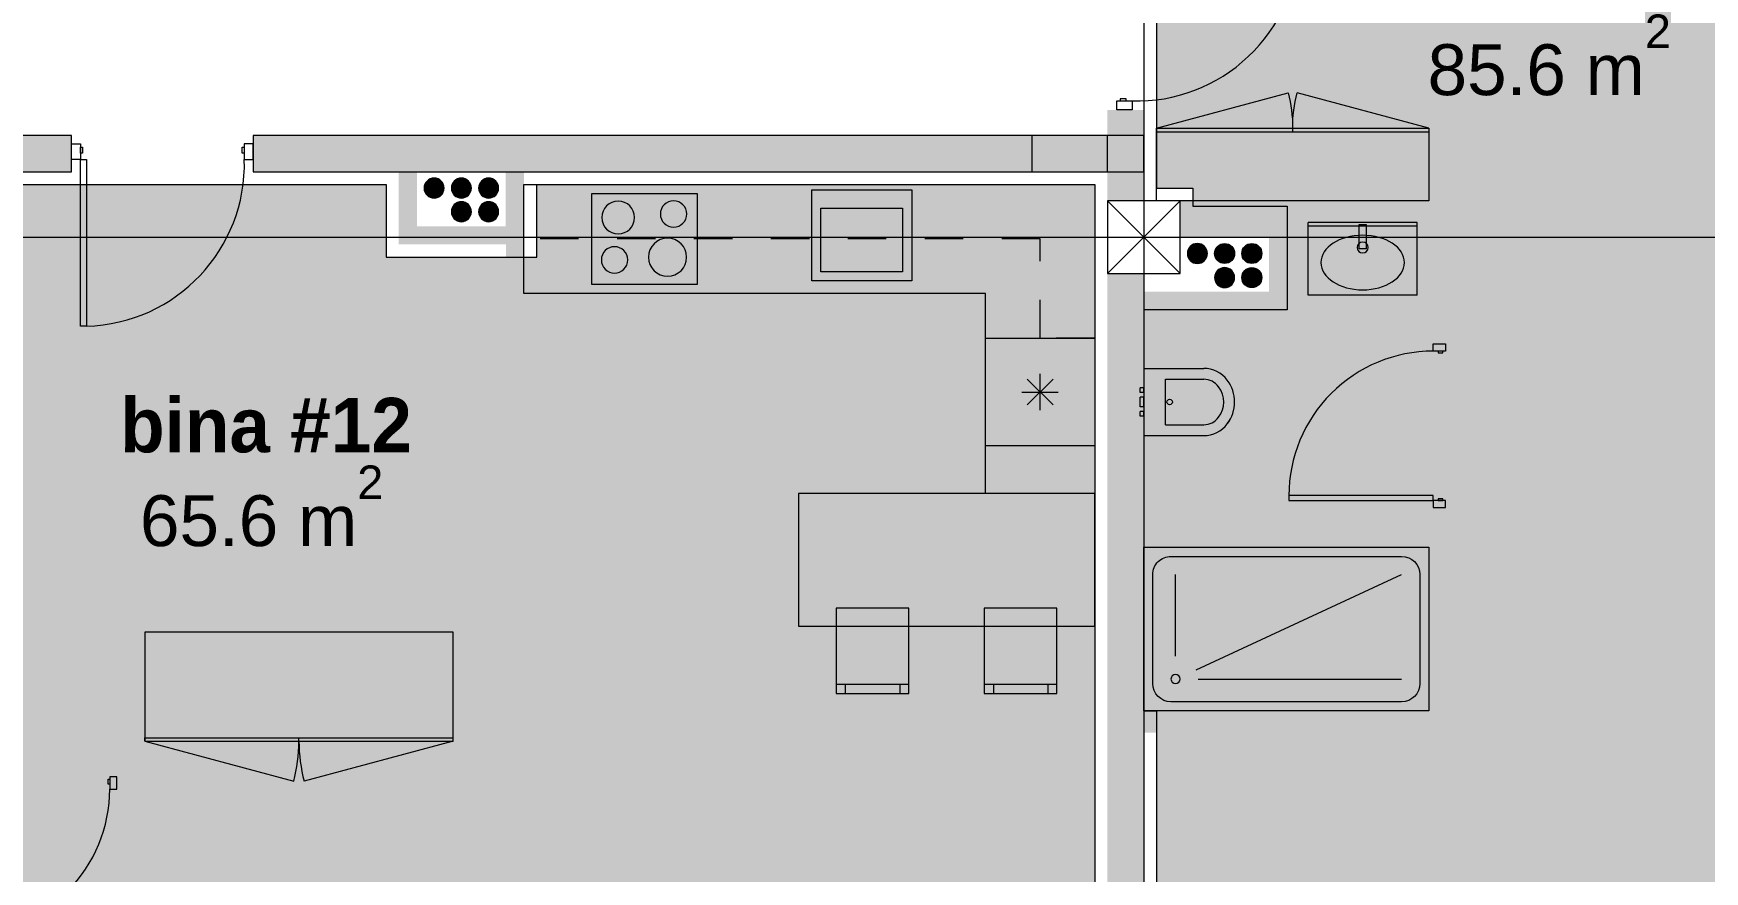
# Model space of a CAD drawing. Header units: millimetres. Extents: x 475159934 to 476245151, y 4620917055 to 4621447368.
# Drawn here: x 475283907 to 475293103, y 4621148316 to 4621152927 of the extents above; entities that cross this region are included whole.
import ezdxf

# ---------------------------------------------------------------- set-up
doc = ezdxf.new("R2010")
doc.units = ezdxf.units.MM
doc.header["$MEASUREMENT"] = 0
doc.linetypes.add('Dashed', pattern=[423.333333, 211.666667, -211.666667])
for name, color, linetype, lineweight in [('2D Drafting - General_Pen_No__1_Pen_No__7', 7, 'Continuous', 0), ('2D Drafting - General_Pen_No__1_Pen_No__7_Pen_No__7', 7, 'Continuous', 0), ('2D Drafting - General_Pen_No__250_Pen_No__2_Pen_No__7', 7, 'Continuous', 0), ('2D Drafting - General_Pen_No__250_Pen_No__7_Pen_No__7', 7, 'Continuous', 0), ('2D Drafting - General_Pen_No__7_Pen_No__7_Pen_No__7', 7, 'Continuous', 0), ('Annotation - Text_Pen_No__7_Pen_No__142', 142, 'Continuous', 0), ('Doors_Pen_No__7_Pen_No__7_Pen_No__7', 7, 'Continuous', 0), ('G-Anno-Nplt_Pen_No__142', 142, 'Continuous', 0), ('G-Anno-Nplt_Pen_No__151', 151, 'Continuous', 0), ('G-Anno-Nplt_Pen_No__4', 7, 'Continuous', 0), ('shaxtebi da milebi_Pen_No__1_Pen_No__1_Pen_No__1', 1, 'Continuous', 0), ('shaxtebi da milebi_Pen_No__5_Pen_No__5_Pen_No__5', 5, 'Continuous', 0), ('zoma_Pen_No__142', 142, 'Continuous', 0), ('zoma_Pen_No__5_Pen_No__5', 5, 'Continuous', 0)]:
    doc.layers.add(name, color=color, linetype=linetype, lineweight=lineweight)
doc.layers.add('New_Interior - Furniture', color=7, linetype='Continuous')
doc.layers.add('zoma', color=7, linetype='Continuous')
doc.layers.add('New_Interior - Furniture _Pen_No__252', color=7, linetype='Continuous', lineweight=0, true_color=0x666666)
doc.layers.add('shaxtebi da milebi_Pen_No__5_Pen_No__5_Pen_No__252', color=7, linetype='Continuous', lineweight=0, true_color=0x666666)
doc.styles.add('GENERATED_STYLE_1', font='arial.ttf')
doc.styles.add('GENERATED_STYLE_3', font='arial.ttf')
doc.styles.add('GENERATED_STYLE_7', font='')
doc.styles.get('GENERATED_STYLE_7').set_extended_font_data('AcadMtavr', bold=True)
doc.dimstyles.new('GENERATED_STYLE__3', dxfattribs={"dimtxt": 200, "dimasz": 64.421331, "dimexe": 0.18, "dimexo": 3, "dimgap": 0, "dimtad": 1, "dimtih": 1, "dimtoh": 1, "dimlfac": 0.001, "dimzin": 0, "dimdsep": 46, "dimtxsty": 'GENERATED_STYLE_3', "dimblk": 'ARROWHEAD_2', "dimblk1": 'ARROWHEAD_2', "dimblk2": 'ARROWHEAD_2', "dimcen": 0.09, "dimclrd": 142, "dimclre": 142, "dimclrt": 142, "dimadec": 0, "dimazin": 0, "dimtfac": 1, "dimtdec": 4, "dimtmove": 0, "dimatfit": 3, "dimfxl": 1, "dimtolj": 1, "dimtzin": 0, "dimarcsym": 0})
doc.dimstyles.new('GENERATED_STYLE__6', dxfattribs={"dimtxt": 200, "dimasz": 64.421331, "dimexe": 0.18, "dimexo": 3, "dimgap": 0, "dimtad": 1, "dimlfac": 0.001, "dimzin": 0, "dimdsep": 46, "dimtxsty": 'GENERATED_STYLE_3', "dimblk": 'ARROWHEAD_2', "dimblk1": 'ARROWHEAD_2', "dimblk2": 'ARROWHEAD_2', "dimcen": 0.09, "dimclrd": 142, "dimclre": 142, "dimclrt": 142, "dimadec": 0, "dimazin": 0, "dimtfac": 1, "dimtdec": 4, "dimtmove": 0, "dimatfit": 3, "dimfxl": 1, "dimtolj": 1, "dimtzin": 0, "dimarcsym": 0})

# ---------------------------------------------------------------- blocks, each defined once
blk = doc.blocks.new('Kitchen Layout 26_6')
at = {"layer": 'New_Interior - Furniture _Pen_No__252', "color": 251, "linetype": 'Continuous', "lineweight": 0, "true_color": 0x666666}
for p, q in [((3938.3, 705.1), (4079.7, 563.7)), ((3938.3, 563.7), (4079.7, 705.1)), ((4009, 734.4), (4009, 534.4)), ((3909, 634.4), (4109, 634.4)), ((3252.1, -27.5), (2802.1, -27.5)), ((2802.1, -27.5), (2802.1, -377.5)), ((3252.1, -377.5), (3252.1, -27.5)), ((2802.1, -377.5), (3252.1, -377.5))]:
    blk.add_line(p, q, dxfattribs=at)
at = {"layer": 'New_Interior - Furniture _Pen_No__252', "color": 251, "linetype": 'Dashed', "lineweight": 0, "true_color": 0x666666}
for p, q in [((4309, 338.2), (4009, 338.2)), ((4009, 338.2), (4009, -207.5)), ((4309, -507.5), (4309, 338.2)), ((4009, -207.5), (1168.5, -207.5)), ((1168.5, -207.5), (1168.5, -507.5)), ((1168.5, -507.5), (4309, -507.5))]:
    blk.add_line(p, q, dxfattribs=at)
at = {"layer": 'New_Interior - Furniture _Pen_No__252', "color": 251, "linetype": 'Continuous', "lineweight": 0, "true_color": 0x666666, "flags": 128}
for points in [[(1168.5, -507.5), (4309, -507.5), (4309, 1192.5), (3709, 1192.5), (3709, 92.5), (1168.5, 92.5)], [(3709, 930.6), (3709, 338.2), (4309, 338.2), (4309, 930.6)], [(2122.1, 42.5), (1542.1, 42.5), (1542.1, -457.5), (2122.1, -457.5)], [(3302.1, 22.5), (2752.1, 22.5), (2752.1, -477.5), (3302.1, -477.5)]]:
    blk.add_lwpolyline(points, close=True, dxfattribs=at)
at = {"layer": 'New_Interior - Furniture _Pen_No__252', "color": 251, "linetype": 'Continuous', "lineweight": 0, "true_color": 0x666666}
for centre, radius in [((1666.8, -92.5), 72.5), ((1958.5, -107.5), 105), ((1687.1, -325.5), 90), ((1991.6, -345), 72.5)]:
    blk.add_circle(centre, radius, dxfattribs=at)
blk = doc.blocks.new('Dining Table Rectangle 24')
at = {"layer": 'New_Interior - Furniture _Pen_No__252', "color": 251, "linetype": 'Continuous', "lineweight": 0, "true_color": 0x666666}
for p, q in [((-607.5, 685), (-207.5, 685)), ((-557.5, 685), (-557.5, 735)), ((-257.5, 685), (-257.5, 735)), ((207.5, 685), (607.5, 685)), ((257.5, 685), (257.5, 735)), ((557.5, 685), (557.5, 735))]:
    blk.add_line(p, q, dxfattribs=at)
at = {"layer": 'New_Interior - Furniture _Pen_No__252', "color": 251, "linetype": 'Continuous', "lineweight": 0, "true_color": 0x666666, "flags": 128}
for points in [[(-607.5, 265), (-207.5, 265), (-207.5, 735), (-607.5, 735)], [(207.5, 265), (607.5, 265), (607.5, 735), (207.5, 735)], [(-815, -365), (815, -365), (815, 365), (-815, 365)]]:
    blk.add_lwpolyline(points, close=True, dxfattribs=at)
blk = doc.blocks.new('Shower Tray 26')
at = {"layer": 'New_Interior - Furniture _Pen_No__252', "color": 251, "linetype": 'Continuous', "lineweight": 0, "true_color": 0x666666}
for p, q in [((750, 1519.1), (150, 1519.1)), ((50, 1419.1), (50, 150)), ((175, 300), (175, 1419.1)), ((226.4, 288.9), (750, 1419.1)), ((850, 150), (850, 1419.1)), ((300, 175), (750, 175)), ((150, 50), (750, 50))]:
    blk.add_line(p, q, dxfattribs=at)
at = {"layer": 'New_Interior - Furniture _Pen_No__252', "color": 251, "linetype": 'Continuous', "lineweight": 0, "true_color": 0x666666, "flags": 128}
blk.add_lwpolyline([(900, 0), (900, 1569.1), (0, 1569.1), (0, 0)], close=True, dxfattribs=at)
at = {"layer": 'New_Interior - Furniture _Pen_No__252', "color": 251, "linetype": 'Continuous', "lineweight": 0, "true_color": 0x666666}
blk.add_circle((175, 175), 25, dxfattribs=at)
for centre, start, end in [((150, 1419.1), 90, 180), ((750, 1419.1), 0, 90), ((150, 150), 180, 270), ((750, 150), 270, 0)]:
    blk.add_arc(centre, 100, start, end, dxfattribs=at)
blk = doc.blocks.new('Multi-Basin Counter 26')
at = {"layer": 'New_Interior - Furniture _Pen_No__252', "color": 251, "linetype": 'Continuous', "lineweight": 0, "true_color": 0x666666}
for p, q in [((-300, 0), (300, 0)), ((-300, -400), (-300, 0)), ((300, -400), (300, 0)), ((-300, -20), (300, -20)), ((-300, -400), (300, -400))]:
    blk.add_line(p, q, dxfattribs=at)
at = {"layer": 'New_Interior - Furniture _Pen_No__252', "color": 251, "linetype": 'Continuous', "lineweight": 0, "true_color": 0x666666, "flags": 128}
blk.add_lwpolyline([(-20, -145), (20, -145), (20, -10), (-20, -10)], close=True, dxfattribs=at)
at = {"layer": 'New_Interior - Furniture _Pen_No__252', "color": 251, "linetype": 'Continuous', "lineweight": 0, "true_color": 0x666666}
blk.add_circle((0, -137.1895), 30, dxfattribs=at)
blk.add_ellipse((0, -220), major_axis=(230, 0), ratio=0.652173913, dxfattribs=at)
blk = doc.blocks.new('Bidet 26')
at = {"layer": 'New_Interior - Furniture _Pen_No__252', "color": 251, "linetype": 'Continuous', "lineweight": 0, "true_color": 0x666666}
for p, q in [((185, 0), (-185, 0)), ((-78.5, 20), (-74.5, 20)), ((-78.5, 0), (-78.5, 20)), ((-74.5, 20), (-65, 20)), ((-65, 20), (-55.5, 20)), ((-55.5, 20), (-51.5, 20)), ((-51.5, 0), (-51.5, 20)), ((-27, 20), (-19.1, 20)), ((-27, 0), (-27, 20)), ((-19.1, 20), (0, 20)), ((0, 20), (19.1, 20)), ((0, 0), (19.1, 0)), ((19.1, 20), (27, 20)), ((19.1, 0), (27, 0)), ((27, 0), (27, 20)), ((51.5, 20), (55.5, 20)), ((51.5, 0), (51.5, 20)), ((51.5, 0), (55.5, 0)), ((55.5, 20), (65, 20)), ((55.5, 0), (65, 0)), ((65, 20), (74.5, 20)), ((65, 0), (74.5, 0)), ((74.5, 20), (78.5, 20)), ((74.5, 0), (78.5, 0)), ((78.5, 0), (78.5, 20)), ((185, 0), (185, -330)), ((-185, 0), (-185, -330)), ((-78.5, 0), (-74.5, 0)), ((-74.5, 0), (-65, 0)), ((-65, 0), (-55.5, 0)), ((-55.5, 0), (-51.5, 0)), ((-27, 0), (-19.1, 0)), ((-19.1, 0), (0, 0)), ((-125, -120), (-125, -330)), ((-125, -120), (125, -120)), ((125, -120), (125, -330))]:
    blk.add_line(p, q, dxfattribs=at)
blk.add_circle((0, -142.5), 15, dxfattribs=at)
for centre, radius, start, end in [((-22.5, -330), 162.5, 180, 233.1301), ((-22.5, -330), 162.5, 180, 233.1301), ((-22.5, -330), 102.5, 180, 233.1301), ((22.5, -330), 102.5, 306.8699, 0), ((22.5, -330), 162.5, 306.8699, 0), ((0, -300), 140, 233.1301, 306.8699), ((0, -300), 200, 233.1301, 306.8699), ((0, -300), 200, 233.1301, 270)]:
    blk.add_arc(centre, radius, start, end, dxfattribs=at)
blk = doc.blocks.new('Wardrobe 01 26_2')
at = {"layer": 'New_Interior - Furniture _Pen_No__252', "color": 251, "linetype": 'Continuous', "lineweight": 0, "true_color": 0x666666}
for p, q in [((0, 20), (1499.1, 20)), ((0, 0), (0, 20)), ((0, 0), (724, -194)), ((749.5, 0), (749.5, 20)), ((1499.1, 0), (775.1, -194))]:
    blk.add_line(p, q, dxfattribs=at)
at = {"layer": 'New_Interior - Furniture _Pen_No__252', "color": 251, "linetype": 'Continuous', "lineweight": 0, "true_color": 0x666666, "flags": 128}
blk.add_lwpolyline([(0, 0), (1499.1, 0), (1499.1, 400), (0, 400)], close=True, dxfattribs=at)
at = {"layer": 'New_Interior - Furniture _Pen_No__252', "color": 251, "linetype": 'Continuous', "lineweight": 0, "true_color": 0x666666}
for centre, start, end in [((0, 0), 345, 0), ((1499.1, 0), 180, 195)]:
    blk.add_arc(centre, 749.5, start, end, dxfattribs=at)
blk = doc.blocks.new('Wardrobe 01 26_11')
at = {"layer": 'New_Interior - Furniture _Pen_No__252', "color": 251, "linetype": 'Continuous', "lineweight": 0, "true_color": 0x666666}
for p, q in [((0, 20), (1696.9, 20)), ((0, 0), (0, 20)), ((0, 0), (819.5, -219.6)), ((848.4, 0), (848.4, 20)), ((1696.9, 0), (877.3, -219.6))]:
    blk.add_line(p, q, dxfattribs=at)
at = {"layer": 'New_Interior - Furniture _Pen_No__252', "color": 251, "linetype": 'Continuous', "lineweight": 0, "true_color": 0x666666, "flags": 128}
blk.add_lwpolyline([(0, 0), (1696.9, 0), (1696.9, 600), (0, 600)], close=True, dxfattribs=at)
at = {"layer": 'New_Interior - Furniture _Pen_No__252', "color": 251, "linetype": 'Continuous', "lineweight": 0, "true_color": 0x666666}
for centre, start, end in [((0, 0), 345, 0), ((1696.9, 0), 180, 195)]:
    blk.add_arc(centre, 848.4, start, end, dxfattribs=at)
blk = doc.blocks.new('*D885', base_point=(475826095.8, 4621095193.2))
at = {"layer": 'zoma_Pen_No__142', "color": 142, "linetype": 'Continuous', "lineweight": 0, "transparency": 16777216}
for p, q in [((475283341.2, 4621137897.2), (475283292.3, 4621137812.4)), ((475283316.8, 4621137791.2), (475283316.8, 4621137918.4)), ((475289841.2, 4621137897.2), (475289792.3, 4621137812.4)), ((475289816.8, 4621137791.2), (475289816.8, 4621137918.4)), ((475283316.8, 4621137854.8), (475289816.8, 4621137854.8))]:
    blk.add_line(p, q, dxfattribs=at)
at = {"layer": 'zoma_Pen_No__142', "color": 142, "lineweight": 0, "transparency": 16777216, "char_height": 200, "attachment_point": 7, "style": 'GENERATED_STYLE_3'}
for s, insert in [('\\A1;{\\pql;\\fArial|b0|i0|c204|p0;\\W1.000000;6.50}', (475286299.9, 4621137894.8)), ('\\A1;{\\pql;\\fArial|b0|i0|c204|p0;\\W1.000000;0.40}', (475289258.4, 4621137894.8))]:
    blk.add_mtext(s, dxfattribs=dict(at, insert=insert))
blk = doc.blocks.new('ARROWHEAD_2')
at = {"color": 0, "linetype": 'Continuous', "lineweight": 0}
for p, q in [((0, 0), (-1, 0)), ((-0.38, -0.66), (0.38, 0.66))]:
    blk.add_line(p, q, dxfattribs=at)
blk = doc.blocks.new('*D886', base_point=(475826095.8, 4621095193.2))
at = {"layer": 'zoma_Pen_No__142', "color": 142, "linetype": 'Continuous', "lineweight": 0, "transparency": 16777216}
for p, q in [((475289841.2, 4621137897.2), (475289792.3, 4621137812.4)), ((475289816.8, 4621137791.2), (475289816.8, 4621137918.4)), ((475290241.2, 4621137897.2), (475290192.3, 4621137812.4)), ((475290216.8, 4621137791.2), (475290216.8, 4621137918.4)), ((475289816.8, 4621137854.8), (475290216.8, 4621137854.8))]:
    blk.add_line(p, q, dxfattribs=at)
blk = doc.blocks.new('*D887', base_point=(475826095.8, 4621095193.2))
at = {"layer": 'zoma_Pen_No__142', "color": 142, "linetype": 'Continuous', "lineweight": 0, "transparency": 16777216}
for p, q in [((475290241.2, 4621137897.2), (475290192.3, 4621137812.4)), ((475290216.8, 4621137791.2), (475290216.8, 4621137918.4)), ((475296741.2, 4621137897.2), (475296692.3, 4621137812.4)), ((475296716.8, 4621137791.2), (475296716.8, 4621137918.4)), ((475290216.8, 4621137854.8), (475296716.8, 4621137854.8))]:
    blk.add_line(p, q, dxfattribs=at)
at = {"layer": 'zoma_Pen_No__142', "color": 142, "lineweight": 0, "transparency": 16777216, "char_height": 200, "attachment_point": 7, "style": 'GENERATED_STYLE_3'}
for s, insert in [('\\A1;{\\pql;\\fArial|b0|i0|c204|p0;\\W1.000000;6.50}', (475293199.9, 4621137894.8)), ('\\A1;{\\pql;\\fArial|b0|i0|c204|p0;\\W1.000000;0.40}', (475296158.4, 4621137894.8))]:
    blk.add_mtext(s, dxfattribs=dict(at, insert=insert))
blk = doc.blocks.new('*D968', base_point=(475826095.8, 4621095193.2))
at = {"layer": 'zoma_Pen_No__142', "color": 142, "linetype": 'Continuous', "lineweight": 0, "transparency": 16777216}
for p, q in [((475300055.4, 4621159406.2), (475299928.2, 4621159406.2)), ((475300034.2, 4621159381.7), (475299949.4, 4621159430.6)), ((475299991.8, 4621159406.2), (475299991.8, 4621159447.6)), ((475299991.8, 4621140051.5), (475299991.8, 4621159406.2)), ((475299949.4, 4621140076), (475300034.2, 4621140027.1)), ((475300055.4, 4621140051.5), (475299928.2, 4621140051.5)), ((475299991.8, 4621140010.1), (475299991.8, 4621140051.5))]:
    blk.add_line(p, q, dxfattribs=at)
at = {"layer": 'zoma_Pen_No__142', "color": 142, "lineweight": 0, "transparency": 16777216, "insert": (475299951.8, 4621149385.6), "char_height": 200, "attachment_point": 7, "rotation": 90, "style": 'GENERATED_STYLE_3'}
blk.add_mtext('\\A1;{\\pql;\\fArial|b0|i0|c204|p0;\\W1.000000;19.35}', dxfattribs=at)

msp = doc.modelspace()

# ---------------------------------------------------------------- hatches: boundary and pattern name
at = {"layer": '2D Drafting - General_Pen_No__250_Pen_No__2_Pen_No__7', "linetype": 'Continuous', "lineweight": 0}
for points in [[(475286606.331, 4621151766.098), (475286508.207, 4621151766.098), (475286508.207, 4621151267.422), (475286606.331, 4621151267.422)], [(475284519.473, 4621149757.501), (475284421.35, 4621149757.501), (475284421.35, 4621148858.841), (475284519.473, 4621148858.841)], [(475284366.35, 4621148759.117), (475284366.35, 4621148858.841), (475284519.473, 4621148858.841), (475284519.473, 4621148759.117)]]:
    msp.add_hatch(color=7, dxfattribs=at).paths.add_polyline_path(points)
at = {"layer": '2D Drafting - General_Pen_No__250_Pen_No__7_Pen_No__7', "linetype": 'Continuous', "lineweight": 0}
for points in [[(475290016.775, 4621152506.167), (475290016.775, 4621152006.167), (475289816.775, 4621152006.167), (475289816.775, 4621152506.167)], [(475291705.829, 4621152406.167), (475291705.829, 4621151218.654), (475291585.829, 4621151218.654), (475291585.829, 4621151886.379), (475290216.775, 4621151886.379), (475290216.775, 4621152006.167), (475291585.829, 4621152006.167), (475291585.829, 4621152406.167)], [(475284116.775, 4621152166.098), (475284116.775, 4621152366.098), (475283116.775, 4621152366.098), (475283116.775, 4621152166.098)], [(475290016.775, 4621152166.098), (475290016.775, 4621152366.098), (475285116.775, 4621152366.098), (475285116.775, 4621152166.098)], [(475289816.775, 4621152166.092), (475289816.775, 4621152366.092), (475289401.384, 4621152366.092), (475289401.384, 4621152166.092)], [(475286506.143, 4621152166.098), (475286606.331, 4621152166.098), (475286606.331, 4621151766.098), (475285917.143, 4621151766.098), (475285917.143, 4621152166.098), (475286016.773, 4621152166.098), (475286016.773, 4621151866.098), (475286506.143, 4621151866.098)], [(475290806.963, 4621151406.167), (475290016.775, 4621151406.167), (475290016.775, 4621151506.167), (475290706.775, 4621151506.167), (475290706.775, 4621151806.173), (475290216.775, 4621151806.173), (475290216.775, 4621151906.167), (475290706.775, 4621151906.167), (475290806.963, 4621151906.167)], [(475290016.775, 4621151606.167), (475290016.775, 4621144606.167), (475289816.775, 4621144606.167), (475289816.775, 4621151606.167)], [(475291705.829, 4621149200.337), (475291705.829, 4621149080.337), (475290016.775, 4621149080.337), (475290016.775, 4621149200.337), (475291585.829, 4621149200.337), (475291585.829, 4621150318.654), (475291705.829, 4621150318.654)], [(475286216.35, 4621149757.501), (475284519.473, 4621149757.501), (475284519.473, 4621149659.378), (475286216.35, 4621149659.378), (475286216.35, 4621145206.164), (475286336.35, 4621145206.164), (475286336.35, 4621149757.501)]]:
    msp.add_hatch(color=7, dxfattribs=at).paths.add_polyline_path(points)
at = {"layer": 'G-Anno-Nplt_Pen_No__151', "linetype": 'Continuous', "lineweight": 0, "true_color": 0x1f2f3f}
for points in [[(475290086.775, 4621151406.167), (475290016.775, 4621151406.167), (475290016.775, 4621149200.337), (475290086.775, 4621149200.337), (475290086.775, 4621144676.167), (475290286.775, 4621144676.167), (475290286.775, 4621144476.167), (475293546.775, 4621144476.167), (475293546.775, 4621146776.167), (475296846.775, 4621146776.167), (475296846.775, 4621150795.972), (475296446.775, 4621150795.972), (475296446.775, 4621151776.16), (475296646.775, 4621151776.16), (475296646.775, 4621152076.16), (475296846.775, 4621152076.16), (475296846.775, 4621158036.167), (475293349.373, 4621158036.167), (475293349.373, 4621159136.16), (475290286.775, 4621159136.16), (475290286.775, 4621158936.16), (475290286.775, 4621155197.028), (475290216.775, 4621155197.028), (475290216.775, 4621154316.536), (475290616.775, 4621154316.536), (475290616.775, 4621153556.518), (475290086.775, 4621153556.518), (475290086.775, 4621152076.16), (475290286.775, 4621152076.16), (475290286.775, 4621151976.16), (475290806.963, 4621151976.16), (475290806.963, 4621151406.167)], [(475280416.775, 4621149929.658), (475280416.775, 4621151606.157), (475280616.35, 4621151606.157), (475282526.588, 4621151606.157), (475282526.588, 4621151206.157), (475283386.775, 4621151206.157), (475283386.775, 4621151606.157), (475283386.775, 4621152096.082), (475285847.143, 4621152096.082), (475285847.143, 4621151696.082), (475286676.331, 4621151696.082), (475286676.331, 4621152096.082), (475289746.775, 4621152096.082), (475289746.775, 4621145276.164), (475286146.357, 4621145276.164), (475286146.357, 4621144476.164), (475283386.775, 4621144476.164), (475283386.775, 4621144661.532), (475282846.775, 4621144661.532), (475282846.775, 4621144476.164), (475280486.775, 4621144476.164), (475280486.775, 4621149929.658)]]:
    msp.add_hatch(color=169, dxfattribs=at).paths.add_polyline_path(points)
at = {"layer": 'shaxtebi da milebi_Pen_No__1_Pen_No__1_Pen_No__1', "linetype": 'Continuous', "lineweight": 0}
for points in [[(475286166.773, 4621152076.098, -1), (475286056.773, 4621152076.098, -1)], [(475290366.775, 4621151716.167, -1), (475290256.775, 4621151716.167, -1)]]:
    msp.add_hatch(color=1, dxfattribs=at).paths.add_polyline_path(points)
at = {"layer": 'shaxtebi da milebi_Pen_No__5_Pen_No__5_Pen_No__252', "linetype": 'Continuous', "lineweight": 0, "true_color": 0x666666}
for points in [[(475286316.773, 4621151946.253, 1), (475286206.773, 4621151946.253, 1)], [(475290516.775, 4621151583.566, 1), (475290406.775, 4621151583.566, 1)]]:
    msp.add_hatch(color=251, dxfattribs=at).paths.add_polyline_path(points)
at = {"layer": 'shaxtebi da milebi_Pen_No__5_Pen_No__5_Pen_No__5', "linetype": 'Continuous', "lineweight": 0}
for points in [[(475286261.773, 4621152131.098, 1), (475286261.773, 4621152021.098, 1)], [(475286411.773, 4621152131.098, 1), (475286411.773, 4621152021.098, 1)], [(475286411.773, 4621152001.253, 1), (475286411.773, 4621151891.253, 1)], [(475290461.775, 4621151771.167, -1), (475290461.775, 4621151661.167, -1)], [(475290611.775, 4621151771.167, -1), (475290611.775, 4621151661.167, -1)], [(475290611.775, 4621151638.566, -1), (475290611.775, 4621151528.566, -1)]]:
    msp.add_hatch(color=5, dxfattribs=at).paths.add_polyline_path(points)

# ---------------------------------------------------------------- linework, layer by layer
at = {"layer": '2D Drafting - General_Pen_No__1_Pen_No__7', "color": 7, "linetype": 'Continuous', "lineweight": 0}
for p, q in [((475290216.775, 4621151606.167), (475289816.775, 4621152006.167)), ((475289816.775, 4621151606.167), (475290216.775, 4621152006.167))]:
    msp.add_line(p, q, dxfattribs=at)
at = {"layer": '2D Drafting - General_Pen_No__1_Pen_No__7', "color": 7, "linetype": 'Continuous', "lineweight": 0, "flags": 128}
msp.add_lwpolyline([(475289816.775, 4621151606.167), (475290216.775, 4621151606.167), (475290216.775, 4621152006.167), (475289816.775, 4621152006.167)], close=True, dxfattribs=at)
at = {"layer": '2D Drafting - General_Pen_No__1_Pen_No__7_Pen_No__7', "color": 7, "linetype": 'Continuous', "lineweight": 0}
for centre, start, end in [((475289978.527, 4621153448.445), 268.396194, 358.396194), ((475284174.497, 4621152209.189), 271.603806, 1.603806)]:
    msp.add_arc(centre, 893.239, start, end, dxfattribs=at)
at = {"layer": '2D Drafting - General_Pen_No__250_Pen_No__7_Pen_No__7', "color": 7, "linetype": 'Continuous', "lineweight": 0, "flags": 128}
for points in [[(475284116.775, 4621152166.098), (475284116.775, 4621152366.098), (475283116.775, 4621152366.098), (475283116.775, 4621152166.098)], [(475290016.775, 4621152166.098), (475290016.775, 4621152366.098), (475285116.775, 4621152366.098), (475285116.775, 4621152166.098)], [(475289816.775, 4621152166.092), (475289816.775, 4621152366.092), (475289401.384, 4621152366.092), (475289401.384, 4621152166.092)]]:
    msp.add_lwpolyline(points, close=True, dxfattribs=at)
at = {"layer": '2D Drafting - General_Pen_No__7_Pen_No__7_Pen_No__7', "color": 7, "linetype": 'Continuous', "lineweight": 0}
for centre, start, end in [((475291610.033, 4621150384.832), 89.9998025, 180.001484), ((475283532.528, 4621148770.346), 270, 0.0016803)]:
    msp.add_arc(centre, 794.311, start, end, dxfattribs=at)
at = {"layer": 'Doors_Pen_No__7_Pen_No__7_Pen_No__7', "color": 7, "linetype": 'Continuous', "lineweight": 0, "flags": 128}
for points in [[(475289868.86, 4621152506.167), (475289868.86, 4621152555.556), (475289953.527, 4621152555.556), (475289953.527, 4621152506.167)], [(475289886.86, 4621152566.667), (475289886.86, 4621152555.556), (475289920.194, 4621152555.556), (475289920.194, 4621152566.667)], [(475284116.775, 4621152318.855), (475284166.164, 4621152318.855), (475284166.164, 4621152234.189), (475284116.775, 4621152234.189)], [(475284166.164, 4621152300.855), (475284177.275, 4621152300.855), (475284177.275, 4621152267.522), (475284166.164, 4621152267.522)], [(475285056.275, 4621152300.855), (475285067.386, 4621152300.855), (475285067.386, 4621152267.522), (475285056.275, 4621152267.522)], [(475285116.775, 4621152318.855), (475285067.386, 4621152318.855), (475285067.386, 4621152234.189), (475285116.775, 4621152234.189)], [(475284166.164, 4621152234.189), (475284199.497, 4621152234.189), (475284199.497, 4621151316.3), (475284166.164, 4621151316.3)], [(475291677.768, 4621151218.656), (475291677.769, 4621151179.145), (475291610.036, 4621151179.143), (475291610.035, 4621151218.654)], [(475291663.369, 4621151170.255), (475291663.369, 4621151179.144), (475291636.702, 4621151179.144), (475291636.703, 4621151170.255)], [(475291610.034, 4621150358.165), (475291610.033, 4621150384.832), (475290815.722, 4621150384.811), (475290815.723, 4621150358.144)], [(475291677.768, 4621150318.656), (475291677.767, 4621150358.167), (475291610.034, 4621150358.165), (475291610.035, 4621150318.654)], [(475291663.367, 4621150358.166), (475291663.367, 4621150367.055), (475291636.7, 4621150367.055), (475291636.7, 4621150358.166)], [(475284317.95, 4621148823.702), (475284326.839, 4621148823.702), (475284326.839, 4621148797.035), (475284317.95, 4621148797.035)], [(475284366.35, 4621148838.102), (475284326.839, 4621148838.102), (475284326.839, 4621148770.369), (475284366.35, 4621148770.369)]]:
    msp.add_lwpolyline(points, close=True, dxfattribs=at)
at = {"layer": 'G-Anno-Nplt_Pen_No__4', "color": 7, "linetype": 'Continuous', "lineweight": 0, "flags": 128}
msp.add_lwpolyline([(475293349.373, 4621159136.16), (475290286.775, 4621159136.16), (475290286.775, 4621158936.16), (475290286.775, 4621155197.028), (475290216.775, 4621155197.028), (475290216.775, 4621154316.536), (475290616.775, 4621154316.536), (475290616.775, 4621153556.518), (475290086.775, 4621153556.518), (475290086.775, 4621152076.16), (475290286.775, 4621152076.16), (475290286.775, 4621151976.16), (475290806.963, 4621151976.16), (475290806.963, 4621151406.167), (475290086.775, 4621151406.167), (475290016.775, 4621151406.167), (475290016.775, 4621149200.337), (475290086.775, 4621149200.337), (475290086.775, 4621144676.167), (475290286.775, 4621144676.167), (475290286.775, 4621144476.167), (475293546.775, 4621144476.167)], dxfattribs=at)
msp.add_lwpolyline([(475280416.775, 4621149929.658), (475280416.775, 4621151606.157), (475280616.35, 4621151606.157), (475282526.588, 4621151606.157), (475282526.588, 4621151206.157), (475283386.775, 4621151206.157), (475283386.775, 4621151606.157), (475283386.775, 4621152096.082), (475285847.143, 4621152096.082), (475285847.143, 4621151696.082), (475286676.331, 4621151696.082), (475286676.331, 4621152096.082), (475289746.775, 4621152096.082), (475289746.775, 4621145276.164), (475286146.357, 4621145276.164), (475286146.357, 4621144476.164), (475283386.775, 4621144476.164), (475283386.775, 4621144661.532), (475282846.775, 4621144661.532), (475282846.775, 4621144476.164), (475280486.775, 4621144476.164), (475280486.775, 4621149929.658)], close=True, dxfattribs=at)
at = {"layer": 'shaxtebi da milebi_Pen_No__1_Pen_No__1_Pen_No__1', "color": 1, "linetype": 'Continuous', "lineweight": 0, "flags": 128}
for points in [[(475286166.773, 4621152076.098, 1), (475286056.773, 4621152076.098, 1)], [(475290366.775, 4621151716.167, 1), (475290256.775, 4621151716.167, 1)]]:
    msp.add_lwpolyline(points, format="xyb", close=True, dxfattribs=at)
at = {"layer": 'shaxtebi da milebi_Pen_No__5_Pen_No__5_Pen_No__252', "color": 251, "linetype": 'Continuous', "lineweight": 0, "true_color": 0x666666, "flags": 128}
for points in [[(475286316.773, 4621151946.253, 1), (475286206.773, 4621151946.253, 1)], [(475290516.775, 4621151583.566, 1), (475290406.775, 4621151583.566, 1)]]:
    msp.add_lwpolyline(points, format="xyb", close=True, dxfattribs=at)
at = {"layer": 'shaxtebi da milebi_Pen_No__5_Pen_No__5_Pen_No__5', "color": 5, "linetype": 'Continuous', "lineweight": 0, "flags": 128}
for points in [[(475286261.773, 4621152131.098, 1), (475286261.773, 4621152021.098, 1)], [(475286411.773, 4621152131.098, 1), (475286411.773, 4621152021.098, 1)], [(475286411.773, 4621152001.253, 1), (475286411.773, 4621151891.253, 1)], [(475290461.775, 4621151771.167, -1), (475290461.775, 4621151661.167, -1)], [(475290611.775, 4621151771.167, -1), (475290611.775, 4621151661.167, -1)], [(475290611.775, 4621151638.566, -1), (475290611.775, 4621151528.566, -1)]]:
    msp.add_lwpolyline(points, format="xyb", close=True, dxfattribs=at)
at = {"layer": 'zoma_Pen_No__5_Pen_No__5', "color": 5, "linetype": 'Continuous', "lineweight": 0}
for p, q in [((475290016.775, 4621162687.143), (475290016.775, 4621134452.213)), ((475229336.224, 4621151806.16), (475300763.831, 4621151806.16))]:
    msp.add_line(p, q, dxfattribs=at)

# ---------------------------------------------------------------- block references
at = {"layer": 'New_Interior - Furniture', "color": 1, "linetype": 'Continuous', "lineweight": 0, "xscale": -1, "zscale": 1000}
for name, p, rotation in [('Wardrobe 01 26_2', (475290086.775, 4621152406.167), 180), ('Kitchen Layout 26_6', (475285437.793, 4621151588.571), 180), ('Shower Tray 26', (475290016.775, 4621149200.337), 270)]:
    msp.add_blockref(name, p, dxfattribs=dict(at, rotation=rotation))
msp.add_blockref('Multi-Basin Counter 26', (475291221.673, 4621151886.379), dxfattribs=at)
at = {"layer": 'New_Interior - Furniture', "color": 1, "linetype": 'Continuous', "lineweight": 0, "zscale": 1000}
for name, p, rotation in [('Bidet 26', (475290016.775, 4621150899.219), 90), ('Dining Table Rectangle 24', (475288931.775, 4621150031.082), 180)]:
    msp.add_blockref(name, p, dxfattribs=dict(at, rotation=rotation))
msp.add_blockref('Wardrobe 01 26_11', (475284519.474, 4621149032.73), dxfattribs=at)

# ---------------------------------------------------------------- texts
at = {"layer": 'Annotation - Text_Pen_No__7_Pen_No__142', "color": 142, "linetype": 'Continuous', "lineweight": 0, "insert": (475285186.623, 4621150922.238), "char_height": 300, "attachment_point": 2, "style": 'GENERATED_STYLE_7'}
msp.add_mtext('\\A1;{\\pqc;\\fAcadMtavr|b1|i0|c0|p0;\\W1.000000;bina #\\fAcadMtavr|b1|i0|c0|p0;\\W1.000000;12}', dxfattribs=at)
at = {"layer": 'G-Anno-Nplt_Pen_No__142', "color": 142, "lineweight": 0, "char_height": 280, "attachment_point": 7, "style": 'GENERATED_STYLE_1'}
for s, insert in [('{\\fArial|b0|i0|c204|p0;85.6 m{\\H0.66x;\\S2^  ;}}', (475291578.668, 4621152583.445)), ('{\\fArial|b0|i0|c204|p0;65.6 m{\\H0.66x;\\S2^  ;}}', (475284492.947, 4621150102.636))]:
    msp.add_mtext(s, dxfattribs=dict(at, insert=insert))

# ---------------------------------------------------------------- dimensions: what is measured, and where the dimension line sits
at = {"layer": 'zoma', "color": 142, "linetype": 'Continuous', "lineweight": 0}
dim = msp.add_linear_dim(base=(475299991.81, 4621159406.159), p1=(475233700.384, 4621140051.524), p2=(475255415.89, 4621159406.159), angle=90, dimstyle='GENERATED_STYLE__6', dxfattribs=at)
dim.commit()
dim.dimension.update_dxf_attribs({"geometry": '*D968', "text_midpoint": (475299851.81, 4621149720.668), "dimtype": 160, "text_rotation": 90})
for base, p1, p2, picture, middle in [((475289816.774, 4621137854.781), (475283316.774, 4621155105.147), (475289816.774, 4621155105.147), '*D885', (475286558.77, 4621137994.781)), ((475290216.774, 4621137854.781), (475289816.774, 4621155105.147), (475290216.774, 4621155105.147), '*D886', (475289517.353, 4621137994.781)), ((475296716.774, 4621137854.781), (475290216.774, 4621155105.147), (475296716.774, 4621155105.147), '*D887', (475293458.77, 4621137994.781))]:
    dim = msp.add_linear_dim(base=base, p1=p1, p2=p2, dimstyle='GENERATED_STYLE__3', dxfattribs=at)
    dim.commit()
    dim.dimension.update_dxf_attribs({"geometry": picture, "text_midpoint": middle, "dimtype": 160})

doc.saveas('drawing.dxf')
